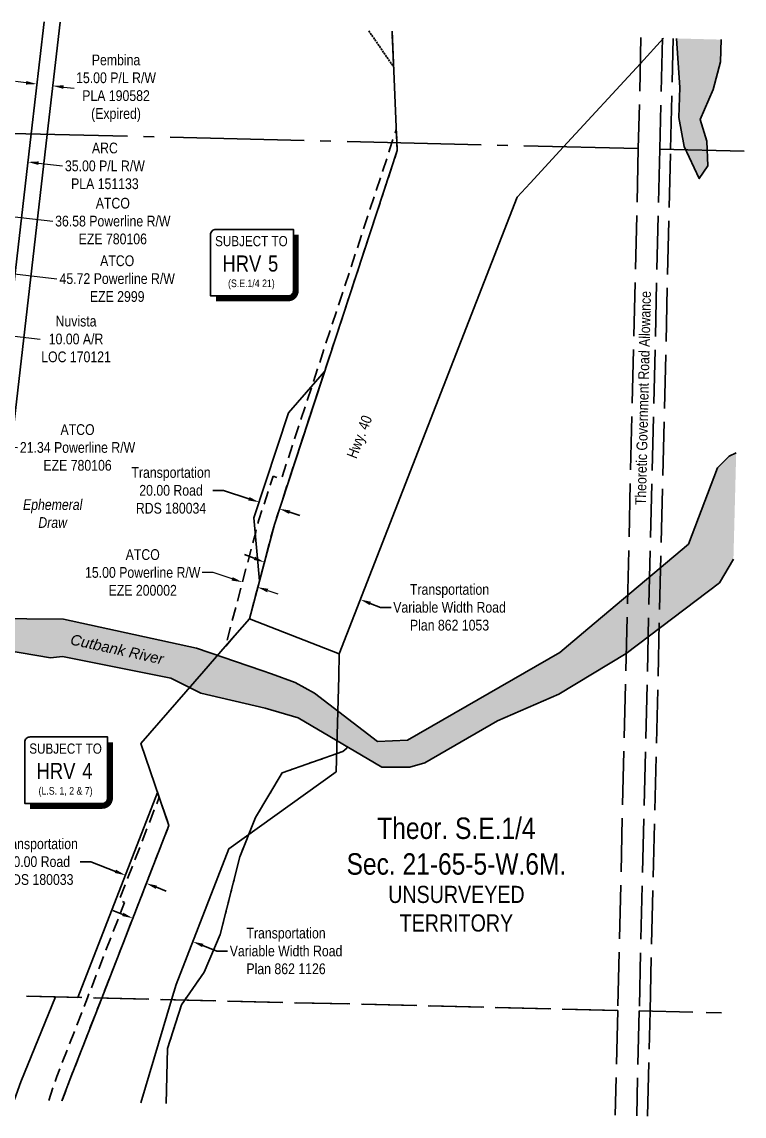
# Model space of a CAD drawing. Extents: x 383425 to 391668, y 6055101 to 6059545.
# Drawn here: x 390994 to 391668, y 6055101 to 6056122 of the extents above; entities that cross this region are included whole.
import ezdxf
from ezdxf.enums import TextEntityAlignment as Align

# ---------------------------------------------------------------- set-up
doc = ezdxf.new("R2010")
doc.units = 0
doc.header["$LTSCALE"] = 5
doc.header["$PDMODE"] = 35
doc.header["$PDSIZE"] = 20
for name, pattern in [('foc-FLOWLINE', [3.75, 2.5, -1.25]), ('foc-QUARTERLINE', [33, 25, -3, 2, -3]), ('foc-UNSURVEYED', [12.5, 10, -2.5]), ('foc-WHEELTRACKS', [2, 0.4, -1.6]), ('WELLS', [0.5, 0.375, -0.125])]:
    doc.linetypes.add(name, pattern=pattern)
doc.layers.get('Defpoints').update_dxf_attribs({"color": 9})
for name, color, linetype in [('-LOROAD', 115, 'WELLS'), ('C-SYMBOL', 7, 'Continuous'), ('CG-NOTES', 7, 'Continuous'), ('CTW', 7, 'Continuous'), ('F-EZE', 190, 'foc-FLOWLINE'), ('F-RW', 190, 'Continuous'), ('L-QSEC', 8, 'foc-QUARTERLINE'), ('L-ROAD-T', 7, 'Continuous'), ('L-TITLEDB', 4, 'Continuous'), ('L-TITLEDB-T', 4, 'Continuous'), ('L-UNS-T', 3, 'Continuous'), ('L-USEC', 7, 'foc-UNSURVEYED'), ('T-WATER', 160, 'Continuous'), ('T-WATER-H', 133, 'Continuous'), ('T-WATER-P3', 160, 'foc-WHEELTRACKS'), ('T-WATER-T', 170, 'Continuous')]:
    doc.layers.add(name, color=color, linetype=linetype)
for name, color, linetype, lineweight in [('C-AR-T', 13, 'Continuous', 9), ('F-EZE-T', 190, 'Continuous', 9), ('F-RW-T', 190, 'Continuous', 9)]:
    doc.layers.add(name, color=color, linetype=linetype, lineweight=lineweight)
doc.styles.add('175L', font='ARIALN.TTF', dxfattribs={"height": 20})
doc.styles.add('80CG', font='ARIALN.TTF', dxfattribs={"height": 10})
doc.styles.add('80L', font='ARIALN.TTF', dxfattribs={"height": 10})
doc.styles.add('A60', font='arial.ttf', dxfattribs={"height": 7.35})
doc.styles.add('foc-LtypeFont', font='ARIALN.TTF', dxfattribs={"height": 7.35})
doc.styles.add('HRV', font='ARIALN.TTF', dxfattribs={"height": 3})
doc.linetypes.add('foc-TOPO-flowdirection-NOLINE', pattern='A,0,[">",foc-LtypeFont,S=0.3,R=0,X=0,Y=-0.945],-20,[">",foc-LtypeFont,S=0.3,R=0,X=0,Y=-0.945],0', length=20)
doc.dimstyles.new('Compass 5 000', dxfattribs={"dimscale": 5, "dimtxt": 9, "dimasz": 2, "dimexe": 0.2, "dimexo": 0.0625, "dimgap": 0.5, "dimtad": 0, "dimtih": 1, "dimtoh": 1, "dimzin": 0, "dimdsep": 46, "dimtxsty": '80CG', "dimcen": 0.1, "dimse1": 1, "dimse2": 1, "dimclrd": 256, "dimclrt": 256, "dimaunit": 1, "dimadec": 4, "dimazin": 0, "dimtfac": 0.06, "dimtofl": 0, "dimtmove": 0, "dimatfit": 1, "dimfxl": 0.2, "dimtolj": 1, "dimtzin": 0, "dimlwd": -1, "dimarcsym": 0})

# ---------------------------------------------------------------- blocks, each defined once
blk = doc.blocks.new('HRV')
blk.add_lwpolyline([(-35.1, 31.6), (37.2, 31.6), (37.2, -25.5, -0.414214), (32.2, -30.5), (-40.1, -30.5), (-40.1, 26.6, -0.414214)], format="xyb", close=True)
at = {"const_width": 5, "flags": 128}
blk.add_lwpolyline([(-35.1, -33), (32.2, -33, 0.414214), (39.7, -25.5), (39.7, 26.6)], format="xyb", dxfattribs=at)
at = {"style": '80L'}
blk.add_text('SUBJECT TO', height=9.5, dxfattribs=at).set_placement((-2, 13.1), align=Align.BOTTOM_CENTER)
blk.add_attdef('(N.W.1/4 00)', text='', height=7.12, dxfattribs=at).set_placement((-2, -24.4), align=Align.BOTTOM_CENTER)
at = {"layer": 'CTW', "color": 3, "style": 'HRV'}
blk.add_text('HRV', height=15, dxfattribs=at).set_placement((-10.9, -0.2), align=Align.MIDDLE_CENTER)
blk.add_attdef('0', text='', height=15, dxfattribs=at).set_placement((18.3, -0.2), align=Align.MIDDLE_CENTER)
blk = doc.blocks.new('*D20')
at = {"layer": 'Defpoints', "color": 0, "transparency": 16777216}
for p in [(391007.3, 6056057.2), (391022.2, 6056055.5), (391023, 6056062.5)]:
    blk.add_point(p, dxfattribs=at)
at = {"layer": 'F-RW-T', "transparency": 16777216}
for p, q in [((390998.2, 6056065.3), (390988.3, 6056066.5)), ((391033, 6056061.3), (391042.9, 6056060.2))]:
    blk.add_line(p, q, dxfattribs=at)
for points in [[(390998.4, 6056067), (390998, 6056063.7), (391008.1, 6056064.2)], [(391033.2, 6056063), (391032.8, 6056059.7), (391023, 6056062.5)]]:
    blk.add_solid(points, dxfattribs=at)
at = {"layer": 'F-RW-T', "transparency": 16777216, "insert": (391082, 6056060.2), "char_height": 10, "attachment_point": 5, "style": '80CG'}
blk.add_mtext('\\A1;Pembina\\P15.00 P/L R/W\\PPLA 190582\\P(Expired)', dxfattribs=at)
blk = doc.blocks.new('*D21')
at = {"layer": 'Defpoints', "color": 0, "transparency": 16777216}
for p in [(390964.8, 6055994.8), (390999.8, 6055991.5), (390999.7, 6055990.7)]:
    blk.add_point(p, dxfattribs=at)
at = {"layer": 'F-RW-T', "transparency": 16777216}
for p, q in [((390955, 6055996.7), (390945, 6055997.8)), ((391009.7, 6055990.4), (391032.1, 6055987.8))]:
    blk.add_line(p, q, dxfattribs=at)
for points in [[(390955.2, 6055998.3), (390954.8, 6055995), (390964.9, 6055995.5)], [(391009.9, 6055992), (391009.5, 6055988.7), (390999.8, 6055991.5)]]:
    blk.add_solid(points, dxfattribs=at)
at = {"layer": 'F-RW-T', "transparency": 16777216, "insert": (391071.6, 6055987.8), "char_height": 10, "attachment_point": 5, "style": '80CG'}
blk.add_mtext('\\A1;ARC\\P35.00 P/L R/W\\PPLA 151133', dxfattribs=at)
blk = doc.blocks.new('*D22')
at = {"layer": 'Defpoints', "color": 0, "transparency": 16777216}
for p in [(390923.5, 6055960.3), (390960.4, 6055956.1), (390958.9, 6055943.7)]:
    blk.add_point(p, dxfattribs=at)
at = {"layer": 'F-EZE-T', "transparency": 16777216}
for p, q in [((390912.1, 6055949.1), (390902.2, 6055950.3)), ((390968.9, 6055942.6), (391023, 6055936.3))]:
    blk.add_line(p, q, dxfattribs=at)
for points in [[(390912.3, 6055950.8), (390911.9, 6055947.5), (390922.1, 6055948)], [(390969.1, 6055944.2), (390968.7, 6055940.9), (390958.9, 6055943.7)]]:
    blk.add_solid(points, dxfattribs=at)
at = {"layer": 'F-EZE-T', "transparency": 16777216, "insert": (391079, 6055936.3), "char_height": 10, "attachment_point": 5, "style": '80CG'}
blk.add_mtext('\\A1;ATCO\\P36.58 Powerline R/W\\PEZE 780106 ', dxfattribs=at)
blk = doc.blocks.new('*D23')
at = {"layer": 'Defpoints', "color": 0, "transparency": 16777216}
for p in [(390872.2, 6055914.7), (390917.6, 6055909.4), (390916, 6055895.4)]:
    blk.add_point(p, dxfattribs=at)
at = {"layer": 'F-EZE-T', "transparency": 16777216}
for p, q in [((390860.7, 6055901.8), (390850.7, 6055902.9)), ((390925.9, 6055894.3), (391026.9, 6055882.6))]:
    blk.add_line(p, q, dxfattribs=at)
for points in [[(390860.9, 6055903.5), (390860.5, 6055900.1), (390870.6, 6055900.7)], [(390926.1, 6055895.9), (390925.7, 6055892.6), (390916, 6055895.4)]]:
    blk.add_solid(points, dxfattribs=at)
at = {"layer": 'F-EZE-T', "transparency": 16777216, "insert": (391083.1, 6055882.6), "char_height": 10, "attachment_point": 5, "style": '80CG'}
blk.add_mtext('\\A1;ATCO\\P45.72 Powerline R/W\\PEZE 2999', dxfattribs=at)
blk = doc.blocks.new('*D24')
at = {"layer": 'Defpoints', "color": 0, "transparency": 16777216}
for p in [(391233.6, 6055729.4), (391252.6, 6055723.1), (391215.5, 6055674.1)]:
    blk.add_point(p, dxfattribs=at)
at = {"layer": 'L-TITLEDB-T', "transparency": 16777216}
for p, q in [((391182.2, 6055685.1), (391172.2, 6055685.1)), ((391206, 6055677.3), (391182.2, 6055685.1)), ((391244, 6055664.8), (391253.5, 6055661.7))]:
    blk.add_line(p, q, dxfattribs=at)
for points in [[(391206.5, 6055678.9), (391205.4, 6055675.7), (391215.5, 6055674.1)], [(391244.5, 6055666.4), (391243.4, 6055663.2), (391234.5, 6055667.9)]]:
    blk.add_solid(points, dxfattribs=at)
at = {"layer": 'L-TITLEDB-T', "transparency": 16777216, "insert": (391133.3, 6055685.1), "char_height": 10, "attachment_point": 5, "style": '80CG'}
blk.add_mtext('\\A1;Transportation\\P20.00 Road\\PRDS 180034', dxfattribs=at)
blk = doc.blocks.new('*D25')
at = {"layer": 'Defpoints', "color": 0, "transparency": 16777216}
for p in [(391222.9, 6055669.7), (391237.1, 6055665), (391199.8, 6055599.5)]:
    blk.add_point(p, dxfattribs=at)
at = {"layer": 'F-EZE-T', "transparency": 16777216}
for p, q in [((391172.5, 6055608.5), (391162.5, 6055608.5)), ((391190.3, 6055602.6), (391172.5, 6055608.5)), ((391223.5, 6055591.7), (391233, 6055588.6))]:
    blk.add_line(p, q, dxfattribs=at)
for points in [[(391190.8, 6055604.2), (391189.8, 6055601), (391199.8, 6055599.5)], [(391224, 6055593.3), (391223, 6055590.1), (391214, 6055594.8)]]:
    blk.add_solid(points, dxfattribs=at)
at = {"layer": 'F-EZE-T', "transparency": 16777216, "insert": (391106.9, 6055608.5), "char_height": 10, "attachment_point": 5, "style": '80CG'}
blk.add_mtext('\\A1;ATCO\\P15.00 Powerline R/W\\PEZE 200002', dxfattribs=at)
blk = doc.blocks.new('*D26')
at = {"layer": 'Defpoints', "color": 0, "transparency": 16777216}
for p in [(390842.2, 6055837.9), (390863.8, 6055835.4), (390852.9, 6055740.9)]:
    blk.add_point(p, dxfattribs=at)
at = {"layer": 'F-EZE-T', "transparency": 16777216}
for p, q in [((390821.4, 6055744.5), (390811.4, 6055745.6)), ((390862.9, 6055739.7), (390990, 6055725.1))]:
    blk.add_line(p, q, dxfattribs=at)
for points in [[(390821.6, 6055746.2), (390821.2, 6055742.8), (390831.3, 6055743.4)], [(390863, 6055741.4), (390862.7, 6055738.1), (390852.9, 6055740.9)]]:
    blk.add_solid(points, dxfattribs=at)
at = {"layer": 'F-EZE-T', "transparency": 16777216, "insert": (391046.1, 6055725.1), "char_height": 10, "attachment_point": 5, "style": '80CG'}
blk.add_mtext('\\A1;ATCO\\P21.34 Powerline R/W\\PEZE 780106', dxfattribs=at)
blk = doc.blocks.new('*D27')
at = {"layer": 'C-AR-T', "transparency": 16777216}
for p, q in [((390844.8, 6055845.4), (390834.9, 6055846.6)), ((390874.6, 6055842), (391011.2, 6055826.3))]:
    blk.add_line(p, q, dxfattribs=at)
for points in [[(390845, 6055847.1), (390844.6, 6055843.8), (390854.8, 6055844.3)], [(390874.8, 6055843.6), (390874.4, 6055840.3), (390864.7, 6055843.1)]]:
    blk.add_solid(points, dxfattribs=at)
at = {"layer": 'Defpoints', "color": 0, "transparency": 16777216}
for p in [(390857, 6055864.2), (390867, 6055863.1), (390864.7, 6055843.1)]:
    blk.add_point(p, dxfattribs=at)
at = {"layer": 'C-AR-T', "transparency": 16777216, "insert": (391044.7, 6055826.3), "char_height": 10, "attachment_point": 5, "style": '80CG'}
blk.add_mtext('\\A1;Nuvista\\P10.00 A/R\\PLOC 170121', dxfattribs=at)
blk = doc.blocks.new('*D28')
at = {"layer": 'Defpoints', "color": 0, "transparency": 16777216}
for p in [(391090.8, 6055326.1), (391068.5, 6055268.9), (391088, 6055261.3)]:
    blk.add_point(p, dxfattribs=at)
at = {"layer": 'L-TITLEDB-T', "transparency": 16777216}
for p, q in [((391058.4, 6055338.7), (391048.4, 6055338.7)), ((391081.4, 6055329.7), (391058.4, 6055338.7)), ((391119.6, 6055314.9), (391128.9, 6055311.2))]:
    blk.add_line(p, q, dxfattribs=at)
for points in [[(391082, 6055331.3), (391080.8, 6055328.2), (391090.8, 6055326.1)], [(391120.2, 6055316.4), (391119, 6055313.3), (391110.3, 6055318.5)]]:
    blk.add_solid(points, dxfattribs=at)
at = {"layer": 'L-TITLEDB-T', "transparency": 16777216, "insert": (391009.5, 6055338.7), "char_height": 10, "attachment_point": 5, "style": '80CG'}
blk.add_mtext('\\A1;Transportation\\P20.00 Road\\PRDS 180033', dxfattribs=at)
blk = doc.blocks.new('*D29')
at = {"layer": 'Defpoints', "color": 0, "transparency": 16777216}
for p in [(391098.4, 6055288), (391153.5, 6055264.2), (391154.3, 6055266.2)]:
    blk.add_point(p, dxfattribs=at)
at = {"layer": 'L-TITLEDB-T', "transparency": 16777216}
for p, q in [((391088.3, 6055289.6), (391079, 6055293.2)), ((391162.9, 6055260.6), (391176, 6055255.4)), ((391176, 6055255.4), (391186, 6055255.4))]:
    blk.add_line(p, q, dxfattribs=at)
for points in [[(391088.9, 6055291.1), (391087.7, 6055288), (391097.6, 6055286)], [(391163.5, 6055262.1), (391162.3, 6055259), (391153.5, 6055264.2)]]:
    blk.add_solid(points, dxfattribs=at)
at = {"layer": 'L-TITLEDB-T', "transparency": 16777216, "insert": (391240.6, 6055255.4), "char_height": 10, "attachment_point": 5, "style": '80CG'}
blk.add_mtext('\\A1;Transportation\\PVariable Width Road\\PPlan 862 1126', dxfattribs=at)
blk = doc.blocks.new('*D97')
at = {"layer": 'Defpoints', "color": 0, "transparency": 16777216}
for p in [(391220.4, 6055618.2), (391309.9, 6055583.3), (391310, 6055583.3)]:
    blk.add_point(p, dxfattribs=at)
at = {"layer": 'L-TITLEDB-T', "transparency": 16777216}
for p, q in [((391211, 6055621.8), (391201.7, 6055625.4)), ((391319.2, 6055579.6), (391328.6, 6055576)), ((391328.6, 6055576), (391338.6, 6055576))]:
    blk.add_line(p, q, dxfattribs=at)
for points in [[(391211.6, 6055623.3), (391210.4, 6055620.2), (391220.4, 6055618.1)], [(391319.8, 6055581.2), (391318.6, 6055578.1), (391309.9, 6055583.3)]]:
    blk.add_solid(points, dxfattribs=at)
at = {"layer": 'L-TITLEDB-T', "transparency": 16777216, "insert": (391393.1, 6055576), "char_height": 10, "attachment_point": 5, "style": '80CG'}
blk.add_mtext('\\A1;Transportation\\PVariable Width Road\\PPlan 862 1053', dxfattribs=at)

msp = doc.modelspace()

# ---------------------------------------------------------------- hatches: boundary and pattern name
at = {"layer": 'T-WATER-H'}
h = msp.add_hatch(color=256, dxfattribs=at)
h.dxf.hatch_style = 1
h.paths.add_polyline_path([(391646.441, 6056105.635), (391646.002, 6056085.003), (391638.999, 6056059), (391626.998, 6056031.003), (391632.998, 6056010.998), (391633.998, 6055987.996), (391626.001, 6055975.997), (391612.002, 6056005.999), (391606.998, 6056033.002), (391608.001, 6056061.003), (391604.952, 6056106.722)])
h = msp.add_hatch(color=256, dxfattribs=at)
h.dxf.hatch_style = 1
h.paths.add_polyline_path([(389909.167, 6055145.085), (389950.414, 6055144.004), (389945.002, 6055187.998), (389960.001, 6055203.998), (390046.998, 6055225.998), (390129.002, 6055222.998), (390252.999, 6055196.006), (390268.999, 6055195.999), (390331.998, 6055180.003), (390366.999, 6055161.002), (390422.997, 6055138.998), (390447, 6055136.999), (390505.997, 6055146.001), (390529.001, 6055158.998), (390540.997, 6055186.001), (390589.002, 6055245.995), (390617.999, 6055267.003), (390644, 6055269.993), (390670.999, 6055277.997), (390763.999, 6055340.999), (390781, 6055355.998), (390783.001, 6055364.002), (390788.999, 6055378.005), (390779.997, 6055410.004), (390780.001, 6055424.002), (390802.998, 6055452.002), (390916.997, 6055517.998), (390925.002, 6055519.002), (390935.002, 6055528.001), (390978.997, 6055535.997), (391020.997, 6055529.004), (391031.999, 6055530.001), (391132.999, 6055510.005), (391161, 6055496.002), (391221, 6055482.001), (391252.001, 6055473.001), (391323.001, 6055431), (391329.998, 6055427.001), (391356.001, 6055427), (391370.002, 6055430.997), (391437.999, 6055470), (391494.999, 6055494.999), (391558.002, 6055533.001), (391644.996, 6055599.003), (391657.916, 6055621.032), (391660.514, 6055720.167), (391653.999, 6055717), (391643.001, 6055706.001), (391615.997, 6055634.994), (391521.998, 6055556.006), (391496.002, 6055534.002), (391354.001, 6055452.002), (391325.999, 6055450.994), (391266.996, 6055496), (391248.998, 6055505.996), (391226.998, 6055514.001), (391218.003, 6055517), (391156.999, 6055538.001), (391033.002, 6055565.006), (390929.996, 6055565.999), (390886.998, 6055546.003), (390830.996, 6055500.003), (390780.998, 6055478.999), (390756.997, 6055457.999), (390747.998, 6055440.998), (390731.233, 6055399.256), (390725.349, 6055390.847), (390717.096, 6055380.971), (390708.301, 6055371.48), (390696.305, 6055360.414), (390682.074, 6055346.653), (390669.175, 6055333.235), (390662.069, 6055324.671), (390569.998, 6055272.001), (390529.002, 6055212.998), (390520.003, 6055194.004), (390507.001, 6055180.003), (390495.003, 6055174.996), (390471.999, 6055171.999), (390446.002, 6055175.002), (390416.997, 6055183.996), (390360, 6055223.001), (390129, 6055254.002), (390041.999, 6055252.001), (389948.998, 6055237.995), (389931.997, 6055231.998), (389917, 6055219.003), (389907.002, 6055205.999), (389900.002, 6055187.003)])

# ---------------------------------------------------------------- linework, layer by layer
at = {"layer": '-LOROAD', "flags": 128}
msp.add_lwpolyline([(391339.435, 6056113.678), (391340.901, 6056080.182), (391317.505, 6056114.253)], dxfattribs=at)
at = {"layer": 'F-EZE', "flags": 128}
msp.add_lwpolyline([(391276.6, 6055796.124), (391242.934, 6055693.698), (391229.689, 6055653.407), (391216.615, 6055603.926), (391215.77, 6055600.728), (391206.429, 6055565.377), (391184.139, 6055539.735), (391211.956, 6055645.01), (391215.3, 6055657.669), (391228.682, 6055698.383), (391236.282, 6055695.885), (391264.777, 6055782.573), (391339.388, 6056009.567), (391343.451, 6056021.934), (391343.997, 6056009.456), (391344.317, 6056002.15), (391276.6, 6055796.124)], close=True, dxfattribs=at)
msp.add_lwpolyline([(391019.181, 6055116.004), (391026.74, 6055138.27), (391055.374, 6055211.812), (391089.981, 6055300.712), (391084.861, 6055302.702), (391122.316, 6055398.945), (391131.356, 6055372.556), (391068.659, 6055211.493), (391038.387, 6055133.736), (391035.588, 6055126.259), (391032.142, 6055117.011), (391031.654, 6055115.678)], dxfattribs=at)
at = {"layer": 'F-RW', "flags": 128}
for points in [[(390899.457, 6055119.141), (390910.515, 6055215.292), (391002.793, 6056017.636), (391014.817, 6056122.183)], [(391014.817, 6056122.183), (391002.793, 6056017.637), (390910.515, 6055215.292), (390899.457, 6055119.141)], [(391029.868, 6056121.788), (391017.849, 6056017.275), (390925.57, 6055214.93), (390914.508, 6055118.747)]]:
    msp.add_lwpolyline(points, dxfattribs=at)
at = {"layer": 'L-QSEC'}
for p, q in [((390802.648, 6056022.447), (391569.19, 6056004.07)), ((391589.297, 6056003.591), (391667.889, 6056001.704))]:
    msp.add_line(p, q, dxfattribs=at)
at = {"layer": 'L-TITLEDB', "flags": 128}
for points in [[(391592.759, 6056107.042), (391571.091, 6056083.508), (391499.481, 6056005.736), (391468.198, 6055971.764), (391456.107, 6055958.633), (391290.229, 6055532.684), (391206.429, 6055565.377), (391229.689, 6055653.407), (391344.317, 6056002.15), (391343.997, 6056009.455), (391339.435, 6056113.678)], [(391031.54, 6055115.681), (391032.059, 6055117.098), (391035.529, 6055126.322), (391038.386, 6055133.737), (391068.659, 6055211.493), (391131.356, 6055372.556), (391105.195, 6055448.928), (391163.78, 6055516.318), (391183.81, 6055539.357), (391206.429, 6055565.377), (391290.229, 6055532.684), (391289.688, 6055511.375), (391288.31, 6055457.113), (391287.433, 6055422.61), (391187.252, 6055350.798), (391137.951, 6055224.158), (391133.732, 6055209.932), (391105.199, 6055113.751)], [(390987.428, 6055116.836), (390993.127, 6055133.21), (391025.675, 6055212.525), (391046.363, 6055212.028), (391120.82, 6055403.312), (391131.356, 6055372.556), (391068.659, 6055211.493), (391038.386, 6055133.737), (391035.598, 6055126.249), (391032.126, 6055117.027), (391031.632, 6055115.678)]]:
    msp.add_lwpolyline(points, dxfattribs=at)
msp.add_lwpolyline([(391215.77, 6055600.728), (391210.695, 6055659.648), (391242.83, 6055757.416), (391276.6, 6055796.124), (391229.689, 6055653.407), (391215.77, 6055600.728)], close=True, dxfattribs=at)
at = {"layer": 'L-USEC'}
for p, q in [((391571.667, 6056107.594), (391569.19, 6056004.07)), ((391591.774, 6056107.113), (391589.297, 6056003.589)), ((391599.35, 6056003.35), (391601.824, 6056106.804)), ((391569.19, 6056004.07), (391549.96, 6055199.97)), ((391589.297, 6056003.589), (391570.067, 6055199.489)), ((391580.12, 6055199.24), (391599.35, 6056003.35)), ((390748.49, 6055219.19), (391549.96, 6055199.97)), ((391549.96, 6055199.97), (390748.49, 6055219.19)), ((391549.96, 6055199.97), (391547.62, 6055102.16)), ((391570.067, 6055199.489), (391567.726, 6055101.679)), ((391570.066, 6055199.482), (391646.824, 6055197.637)), ((391577.778, 6055101.37), (391580.12, 6055199.24))]:
    msp.add_line(p, q, dxfattribs=at)
at = {"layer": 'T-WATER', "flags": 128}
for points in [[(391646.441, 6056105.635), (391646.002, 6056085.003), (391638.999, 6056059), (391626.998, 6056031.003), (391632.998, 6056010.998), (391633.998, 6055987.996), (391626.001, 6055975.997), (391612.002, 6056005.999), (391606.998, 6056033.002), (391608.001, 6056061.003), (391604.952, 6056106.722)], [(390929.996, 6055565.999), (391033.002, 6055565.006), (391156.999, 6055538.001), (391218.003, 6055517), (391226.998, 6055514.001), (391248.998, 6055505.996), (391266.996, 6055496), (391325.999, 6055450.994), (391354.001, 6055452.002), (391496.002, 6055534.002), (391521.998, 6055556.006), (391615.997, 6055634.994), (391643.001, 6055706.001), (391653.999, 6055717), (391660.514, 6055720.167)], [(391657.916, 6055621.032), (391644.996, 6055599.003), (391558.002, 6055533.001), (391494.999, 6055494.999), (391437.999, 6055470), (391370.002, 6055430.997), (391356.001, 6055427), (391329.998, 6055427.001), (391323.001, 6055431), (391252.001, 6055473.001), (391221, 6055482.001), (391161, 6055496.002), (391132.999, 6055510.005), (391031.999, 6055530.001), (391020.997, 6055529.004), (390978.997, 6055535.997)]]:
    msp.add_lwpolyline(points, dxfattribs=at)
at = {"layer": 'T-WATER-P3', "flags": 128}
msp.add_lwpolyline([(391128.736, 6055113.134), (391130.039, 6055164.42), (391143.055, 6055205.239), (391164.221, 6055235.736), (391179.284, 6055270.887), (391197.481, 6055343.336), (391212.091, 6055379.835), (391236.967, 6055421.636), (391293.625, 6055441.526), (391297.249, 6055444.5), (391297.495, 6055446.089)], dxfattribs=at)
at = {"layer": 'T-WATER-P3', "linetype": 'foc-TOPO-flowdirection-NOLINE', "flags": 128}
msp.add_lwpolyline([(391128.736, 6055113.134), (391130.039, 6055164.42), (391143.055, 6055205.239), (391164.221, 6055235.736), (391179.284, 6055270.887), (391197.481, 6055343.336), (391212.091, 6055379.835), (391236.967, 6055421.636), (391293.625, 6055441.526), (391297.249, 6055444.5), (391297.495, 6055446.089)], dxfattribs=at)

# ---------------------------------------------------------------- block references
at = {"layer": 'CG-NOTES'}
for p, values in [((391210.271, 6055896.981), {'(N.W.1/4 00)': '(S.E.1/4 21)', '0': '5'}), ((391036.927, 6055423.533), {'(N.W.1/4 00)': '(L.S. 1, 2 & 7)', '0': '4'})]:
    msp.add_blockref('HRV', p, dxfattribs=at).add_auto_attribs(values)

# ---------------------------------------------------------------- texts
at = {"layer": 'C-SYMBOL', "color": 3, "insert": (391399.52, 6055379.925), "char_height": 19.99238, "width": 203.16486, "attachment_point": 2, "style": '175L'}
msp.add_mtext('Theor. S.E.1/4\\PSec. 21-65-5-W.6M.', dxfattribs=at)
at = {"layer": 'L-ROAD-T', "style": '80L'}
msp.add_text('Theoretic Government Road Allowance', height=9.99619, rotation=88.630036, dxfattribs=at).set_placement((391573.641, 6055771.264), align=Align.MIDDLE_CENTER)
at = {"layer": 'L-TITLEDB-T', "insert": (391310.449, 6055734.557), "char_height": 10, "width": 40.91173, "attachment_point": 5, "rotation": 68.722464, "style": '80CG'}
msp.add_mtext('\\A1;Hwy. 40', dxfattribs=at)
at = {"layer": 'L-UNS-T', "color": 3, "insert": (391399.52, 6055294.766), "char_height": 15.9939, "attachment_point": 5, "style": '80L'}
msp.add_mtext_dynamic_manual_height_columns('UNSURVEYED TERRITORY', width=126.41375, gutter_width=47.5, heights=[0], dxfattribs=at)
at = {"layer": 'T-WATER-T', "insert": (391022.897, 6055663.413), "char_height": 9.99619, "width": 70.35286, "attachment_point": 5, "style": '80CG'}
msp.add_mtext('{\\fArial Narrow|b0|i1|c0|p34;Ephemeral Draw}', dxfattribs=at)
at = {"layer": 'T-WATER-T', "insert": (391040.801, 6055551.269), "char_height": 9.99619, "width": 113.49467, "attachment_point": 1, "rotation": 347.713409, "style": 'A60'}
msp.add_mtext('{\\fArial|b0|i1|c0|p34;Cutbank River}', dxfattribs=at)

# ---------------------------------------------------------------- dimensions: what is measured, and where the dimension line sits
at = {"layer": 'C-AR-T'}
dim = msp.add_linear_dim(base=(390864.682, 6055843.127), p1=(390857.047, 6055864.227), p2=(390866.977, 6055863.085), angle=353.439072, text='Nuvista\\P10.00 A/R\\PLOC 170121', dimstyle='Compass 5 000', dxfattribs=at)
dim.commit()
dim.dimension.update_dxf_attribs({"geometry": '*D27', "text_midpoint": (391044.67, 6055826.281), "dimtype": 161})
at = {"layer": 'F-EZE-T'}
for base, p1, p2, angle, text, picture, middle in [((390958.927, 6055943.715), (390923.478, 6055960.316), (390960.354, 6055956.054), 353.406525, 'ATCO\\P36.58 Powerline R/W\\PEZE 780106 ', '*D22', (391079.046, 6055936.306)), ((390916, 6055895.42), (390872.211, 6055914.652), (390917.613, 6055909.42), 353.426294, 'ATCO\\P45.72 Powerline R/W\\PEZE 2999', '*D23', (391083.056, 6055882.644)), ((390852.921, 6055740.872), (390842.177, 6055837.932), (390863.799, 6055835.445), 353.439072, 'ATCO\\P21.34 Powerline R/W\\PEZE 780106', '*D26', (391046.125, 6055725.102)), ((391199.777, 6055599.481), (391237.114, 6055665.038), (391222.864, 6055669.722), 161.804993, 'ATCO\\P15.00 Powerline R/W\\PEZE 200002', '*D25', (391106.852, 6055608.451))]:
    dim = msp.add_linear_dim(base=base, p1=p1, p2=p2, angle=angle, text=text, dimstyle='Compass 5 000', dxfattribs=at)
    dim.commit()
    dim.dimension.update_dxf_attribs({"geometry": picture, "text_midpoint": middle, "dimtype": 161})
at = {"layer": 'F-RW-T'}
for base, p1, p2, angle, text, picture, middle in [((391023.047, 6056062.478), (391007.348, 6056057.243), (391022.248, 6056055.53), 353.439522, 'Pembina\\P15.00 P/L R/W\\PPLA 190582\\P(Expired)', '*D20', (391082.002, 6056060.193)), ((390999.788, 6055991.508), (390964.827, 6055994.755), (390999.7, 6055990.744), 353.439229, 'ARC\\P35.00 P/L R/W\\PPLA 151133', '*D21', (391071.617, 6055987.786))]:
    dim = msp.add_linear_dim(base=base, p1=p1, p2=p2, angle=angle, text=text, dimstyle='Compass 5 000', dxfattribs=at)
    dim.commit()
    dim.dimension.update_dxf_attribs({"geometry": picture, "text_midpoint": middle, "dimtype": 161})
at = {"layer": 'L-TITLEDB-T'}
for base, p1, p2, angle, text, picture, middle in [((391215.459, 6055674.144), (391252.609, 6055723.136), (391233.614, 6055729.379), 161.805085, 'Transportation\\P20.00 Road\\PRDS 180034', '*D24', (391133.331, 6055685.07)), ((391309.924, 6055583.257), (391220.394, 6055618.229), (391309.96, 6055583.349), 338.722464, 'Transportation\\PVariable Width Road\\PPlan 862 1053', '*D97', (391393.144, 6055575.999)), ((391090.76, 6055326.087), (391088.046, 6055261.297), (391068.502, 6055268.904), 158.731444, 'Transportation\\P20.00 Road\\PRDS 180033', '*D28', (391009.532, 6055338.675)), ((391153.539, 6055264.197), (391098.431, 6055287.974), (391154.324, 6055266.215), 338.729143, 'Transportation\\PVariable Width Road\\PPlan 862 1126', '*D29', (391240.6, 6055255.447))]:
    dim = msp.add_linear_dim(base=base, p1=p1, p2=p2, angle=angle, text=text, dimstyle='Compass 5 000', dxfattribs=at)
    dim.commit()
    dim.dimension.update_dxf_attribs({"geometry": picture, "text_midpoint": middle, "dimtype": 161})

doc.saveas('drawing.dxf')
